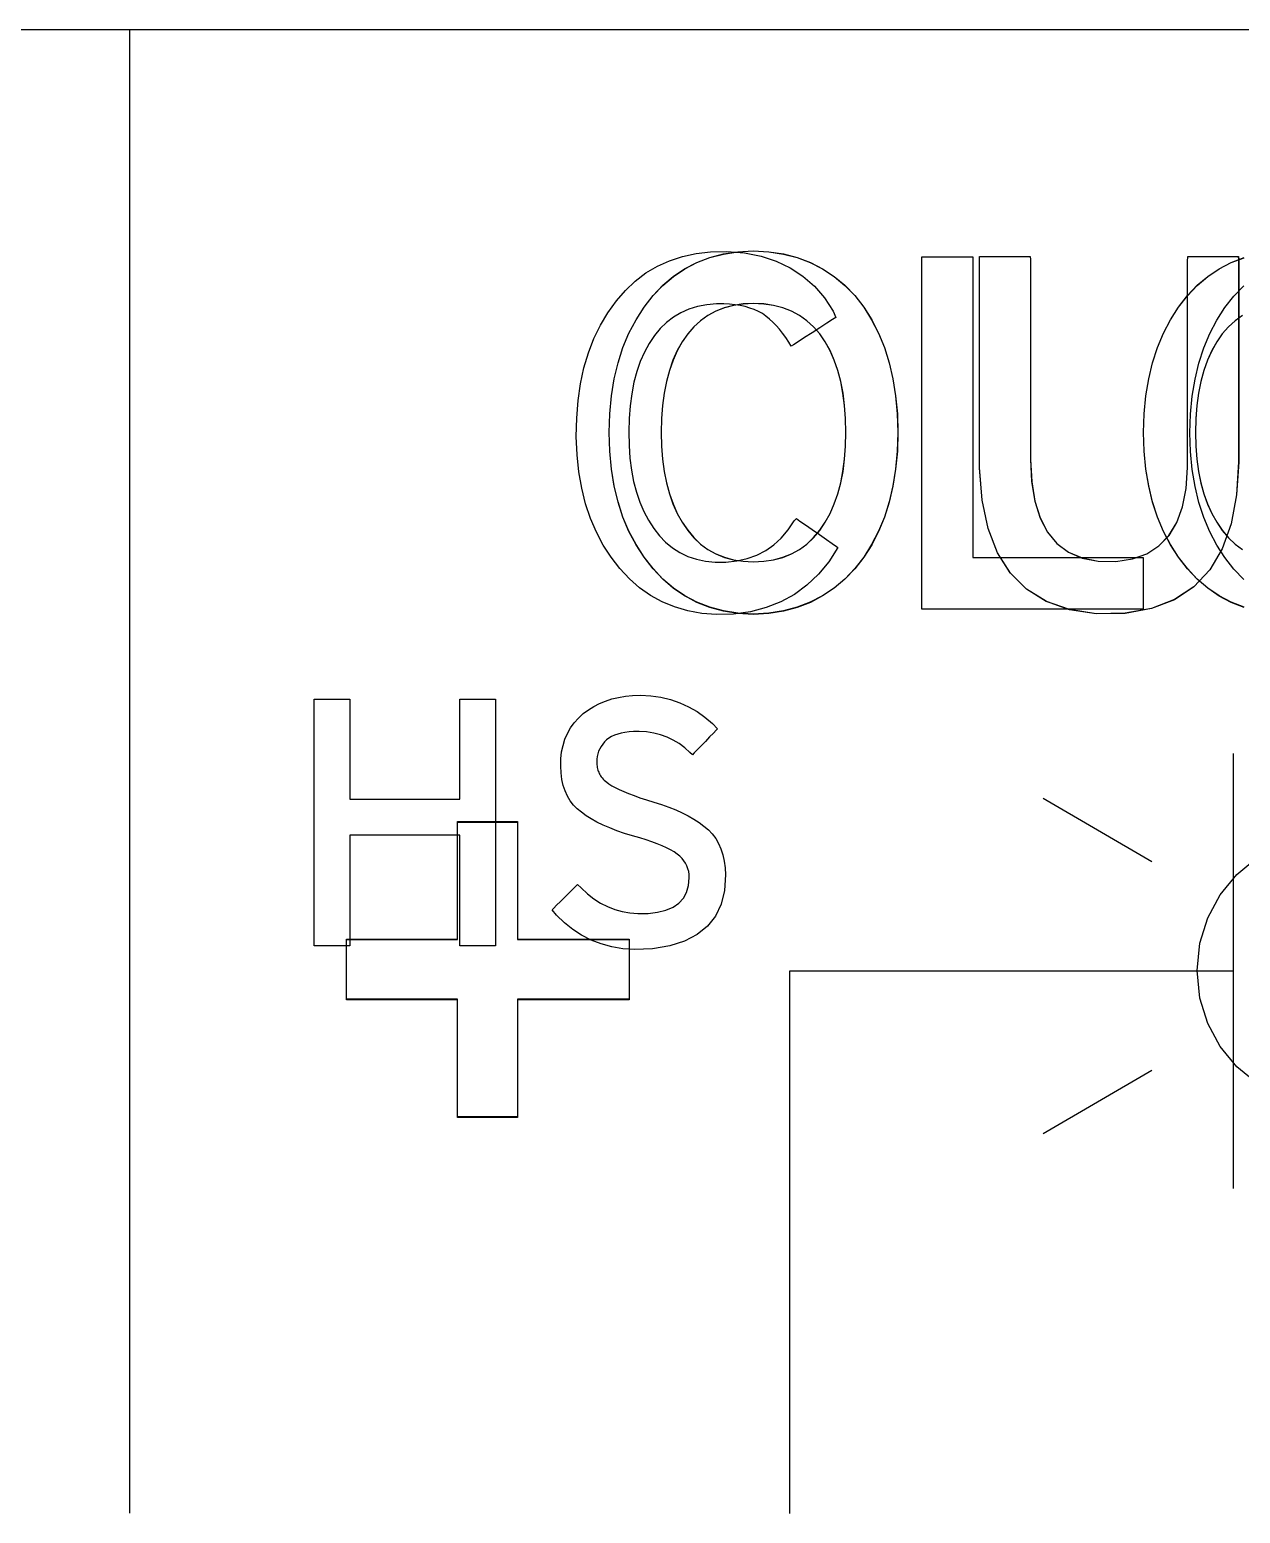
# Model space of a CAD drawing. Extents: x 1 to 47.7, y 0.2 to 35.
# Drawn here: x 26.6611 to 26.9954, y 11.9353 to 12.3447 of the extents above; entities that cross this region are included whole.
import ezdxf

# ---------------------------------------------------------------- set-up
doc = ezdxf.new("R2010")
doc.units = 0
doc.header["$MEASUREMENT"] = 0
for name, color, linetype in [('5_1___24__TARGET_LEDS___12', 7, 'CONTINUOUS'), ('6_2___8__INDEPENDENT_INPUT', 7, 'CONTINUOUS'), ('6_3___8__OPTOISO_INDEPENDE', 7, 'CONTINUOUS'), ('6_4___24__OPTOISO_INDEPEND', 7, 'CONTINUOUS'), ('6_5___8__INDEPENDENT_INPUT', 7, 'CONTINUOUS'), ('6_6___8__INDEPENDENT_INPUT', 7, 'CONTINUOUS'), ('6_7___8__OPTOISO_INDEPENDE', 7, 'CONTINUOUS'), ('6_8___8__OPTOISO_INDEPENDE', 7, 'CONTINUOUS'), ('7_0_____DWG', 7, 'CONTINUOUS')]:
    doc.layers.add(name, color=color, linetype=linetype)

msp = doc.modelspace()

# ---------------------------------------------------------------- linework, layer by layer
at = {"layer": '5_1___24__TARGET_LEDS___12'}
msp.add_lwpolyline([(26.88426, 12.20186), (26.88172, 12.19791), (26.87887, 12.19444), (26.87572, 12.19144), (26.87228, 12.1889), (26.86853, 12.18684), (26.86447, 12.18524), (26.86012, 12.18411), (26.85547, 12.18346), (26.85074, 12.18331), (26.84667, 12.18366), (26.84281, 12.18436), (26.83917, 12.18542), (26.83573, 12.18683), (26.8325, 12.18859), (26.82949, 12.19071), (26.82668, 12.19318), (26.82408, 12.19601), (26.82167, 12.19913), (26.81949, 12.20247), (26.81758, 12.20604), (26.81596, 12.20985), (26.81462, 12.21389), (26.81356, 12.21817), (26.81277, 12.22269), (26.81226, 12.22744), (26.81204, 12.23243), (26.81214, 12.23751), (26.81254, 12.24236), (26.81321, 12.24699), (26.81416, 12.25138), (26.81539, 12.25554), (26.8169, 12.25948), (26.81869, 12.26318), (26.82076, 12.26664), (26.8231, 12.26988), (26.82561, 12.2728), (26.82833, 12.27538), (26.83127, 12.2776), (26.83441, 12.27947), (26.83776, 12.28099), (26.84133, 12.28216), (26.8451, 12.28299), (26.84909, 12.28346), (26.85358, 12.28354), (26.85849, 12.28312), (26.86305, 12.28223), (26.86726, 12.28087), (26.87111, 12.27904), (26.87461, 12.27675), (26.87776, 12.27398), (26.88055, 12.27075), (26.88299, 12.26705), (26.8837, 12.26533), (26.88277, 12.26472), (26.88121, 12.26372), (26.87925, 12.26246), (26.87712, 12.26108), (26.87505, 12.25975), (26.87325, 12.25859), (26.87196, 12.25775), (26.87139, 12.25738), (26.87068, 12.25854), (26.86985, 12.2598), (26.86899, 12.26098), (26.86812, 12.26208), (26.86722, 12.2631), (26.86631, 12.26404), (26.86537, 12.26489), (26.8644, 12.26567), (26.86341, 12.26637), (26.86232, 12.26696), (26.86116, 12.26748), (26.85993, 12.26792), (26.85864, 12.2683), (26.85728, 12.2686), (26.85585, 12.26882), (26.85437, 12.26898), (26.85281, 12.26906), (26.85073, 12.26904), (26.84804, 12.26879), (26.8455, 12.2683), (26.84313, 12.26757), (26.84091, 12.2666), (26.83885, 12.26539), (26.83694, 12.26394), (26.83519, 12.26225), (26.8336, 12.26032), (26.83214, 12.25813), (26.83083, 12.25573), (26.8297, 12.25315), (26.82875, 12.25038), (26.82796, 12.24742), (26.82735, 12.24427), (26.82691, 12.24094), (26.82664, 12.23742), (26.82654, 12.23371), (26.82661, 12.23002), (26.82686, 12.22652), (26.82728, 12.2232), (26.82787, 12.22007), (26.82863, 12.21711), (26.82957, 12.21434), (26.83067, 12.21176), (26.83195, 12.20936), (26.8334, 12.20712), (26.83497, 12.20506), (26.8367, 12.20326), (26.83858, 12.20171), (26.84062, 12.20042), (26.84282, 12.19938), (26.84518, 12.1986), (26.84769, 12.19808), (26.85036, 12.19782), (26.85334, 12.19782), (26.85638, 12.19812), (26.85923, 12.19875), (26.86188, 12.1997), (26.86433, 12.20096), (26.86658, 12.20255), (26.86864, 12.20445), (26.87049, 12.20667), (26.87215, 12.20922), (26.87279, 12.20979), (26.87376, 12.20912), (26.87528, 12.20807), (26.87715, 12.20678), (26.87915, 12.20539), (26.88107, 12.20406), (26.8827, 12.20294), (26.88384, 12.20215)], close=True, dxfattribs=at)
for points in [[(26.90744, 12.18483), (26.90744, 12.28202), (26.92155, 12.28202), (26.92155, 12.19907), (26.96851, 12.19907), (26.96851, 12.18483), (26.90744, 12.18483)], [(26.99628, 12.19299), (26.99359, 12.19587), (26.99111, 12.19907), (26.98887, 12.20249), (26.98692, 12.20617), (26.98527, 12.21009), (26.98392, 12.21427), (26.98286, 12.21869), (26.98209, 12.22336), (26.98161, 12.22829), (26.98143, 12.23346), (26.98161, 12.23863), (26.98209, 12.24357), (26.98286, 12.24825), (26.98392, 12.2527), (26.98527, 12.2569), (26.98692, 12.26085), (26.98887, 12.26456), (26.99111, 12.26803), (26.99359, 12.27123), (26.99628, 12.27407)], [(26.97091, 12.11506), (26.94089, 12.13256)], [(26.79584, 12.07701), (26.79584, 12.04454), (26.77927, 12.04454), (26.77927, 12.07701), (26.74863, 12.07701), (26.74863, 12.0936), (26.77927, 12.0936), (26.77927, 12.12607), (26.79584, 12.12607), (26.79584, 12.0936), (26.82661, 12.0936), (26.82661, 12.07701), (26.79584, 12.07701)], [(26.99993, 12.05395), (26.99438, 12.05853), (26.98981, 12.06408), (26.98635, 12.07045), (26.98417, 12.07748), (26.9834, 12.08504), (26.98417, 12.0926), (26.98635, 12.09964), (26.98981, 12.10601), (26.99438, 12.11157), (26.99993, 12.11615)], [(26.9609, 12.08493), (26.87091, 12.08493), (26.87091, 11.93536)], [(26.97091, 12.05753), (26.94089, 12.04003)]]:
    msp.add_lwpolyline(points, dxfattribs=at)
at = {"layer": '6_2___8__INDEPENDENT_INPUT'}
for points in [[(26.90084, 12.23357), (26.90067, 12.2284), (26.9002, 12.22347), (26.89946, 12.2188), (26.89842, 12.21438), (26.89709, 12.2102), (26.89548, 12.20628), (26.89358, 12.2026), (26.89139, 12.19918), (26.8889, 12.19598), (26.88617, 12.19309), (26.88321, 12.19059), (26.88004, 12.18845), (26.87665, 12.18669), (26.87304, 12.1853), (26.86921, 12.18429), (26.86517, 12.18365), (26.86091, 12.18338), (26.85667, 12.18365), (26.85266, 12.18429), (26.84887, 12.1853), (26.8453, 12.18669), (26.84196, 12.18845), (26.83884, 12.19059), (26.83594, 12.19309), (26.83326, 12.19598), (26.83077, 12.19918), (26.82853, 12.2026), (26.82658, 12.20628), (26.82493, 12.2102), (26.82357, 12.21438), (26.82251, 12.2188), (26.82175, 12.22347), (26.82128, 12.2284), (26.8211, 12.23357), (26.82128, 12.23874), (26.82175, 12.24367), (26.82251, 12.24836), (26.82357, 12.2528), (26.82493, 12.257), (26.82658, 12.26096), (26.82853, 12.26467), (26.83077, 12.26814), (26.83326, 12.27134), (26.83594, 12.27418), (26.83884, 12.27664), (26.84196, 12.27874), (26.8453, 12.28047), (26.84887, 12.28183), (26.85266, 12.28282), (26.85667, 12.28344), (26.86091, 12.28368), (26.86517, 12.28344), (26.86921, 12.28282), (26.87304, 12.28183), (26.87665, 12.28047), (26.88004, 12.27874), (26.88321, 12.27664), (26.88617, 12.27418), (26.8889, 12.27134), (26.89139, 12.26814), (26.89358, 12.26467), (26.89548, 12.26096), (26.89709, 12.257), (26.89842, 12.2528), (26.89946, 12.24836), (26.9002, 12.24367), (26.90067, 12.23874)], [(26.9949, 12.22545), (26.99434, 12.21633), (26.99283, 12.20833), (26.99035, 12.20144), (26.98691, 12.19565), (26.98252, 12.19099), (26.97716, 12.18743), (26.97084, 12.18498), (26.96357, 12.18365), (26.95554, 12.18353), (26.9482, 12.18467), (26.9418, 12.18693), (26.93636, 12.1903), (26.93187, 12.19478), (26.92832, 12.20038), (26.92573, 12.20709), (26.92409, 12.21491), (26.92339, 12.22385), (26.92337, 12.22714), (26.92337, 12.23214), (26.92337, 12.2398), (26.92337, 12.24905), (26.92337, 12.25884), (26.92337, 12.26809), (26.92337, 12.27575), (26.92337, 12.28075), (26.92339, 12.28212), (26.92411, 12.28212), (26.92566, 12.28212), (26.92777, 12.28212), (26.93017, 12.28212), (26.93259, 12.28212), (26.93478, 12.28212), (26.93646, 12.28212), (26.93737, 12.28212), (26.93746, 12.28135), (26.93746, 12.27703), (26.93746, 12.26987), (26.93746, 12.2609), (26.93746, 12.2512), (26.93746, 12.24182), (26.93746, 12.23381), (26.93746, 12.22822), (26.93746, 12.22613), (26.93775, 12.21998), (26.93862, 12.21459), (26.94008, 12.20996), (26.94212, 12.20607), (26.94474, 12.20294), (26.94794, 12.20056), (26.95173, 12.19893), (26.9561, 12.19805), (26.96099, 12.19797), (26.96556, 12.19867), (26.96953, 12.2001), (26.9729, 12.20225), (26.97568, 12.20513), (26.97785, 12.20874), (26.97943, 12.21308), (26.98042, 12.21814), (26.9808, 12.22393), (26.98081, 12.22657), (26.98081, 12.23162), (26.98081, 12.23936), (26.98081, 12.24871), (26.98081, 12.2586), (26.98081, 12.26795), (26.98081, 12.27569), (26.98081, 12.28074), (26.98083, 12.28212), (26.98155, 12.28212), (26.9831, 12.28212), (26.98521, 12.28212), (26.98761, 12.28212), (26.99003, 12.28212), (26.99222, 12.28212), (26.9939, 12.28212), (26.99481, 12.28212), (26.9949, 12.28134), (26.9949, 12.27697), (26.9949, 12.26972), (26.9949, 12.26065), (26.9949, 12.25083), (26.9949, 12.24133), (26.9949, 12.23322), (26.9949, 12.22757)], [(26.88647, 12.23357), (26.88639, 12.23739), (26.88612, 12.24101), (26.88567, 12.24443), (26.88505, 12.24766), (26.88425, 12.25069), (26.88327, 12.25352), (26.88211, 12.25615), (26.88077, 12.25859), (26.87924, 12.2608), (26.87754, 12.26273), (26.87567, 12.26441), (26.87364, 12.26584), (26.87143, 12.26702), (26.86905, 12.26794), (26.86651, 12.2686), (26.86379, 12.26902), (26.86091, 12.26918), (26.85808, 12.26902), (26.85541, 12.2686), (26.85291, 12.26794), (26.85057, 12.26702), (26.84839, 12.26584), (26.84637, 12.26441), (26.84452, 12.26273), (26.84283, 12.2608), (26.84129, 12.25859), (26.83993, 12.25615), (26.83874, 12.25352), (26.83774, 12.25069), (26.83692, 12.24766), (26.83628, 12.24443), (26.83583, 12.24101), (26.83555, 12.23739), (26.83546, 12.23357), (26.83555, 12.22979), (26.83583, 12.22622), (26.83628, 12.22283), (26.83692, 12.21964), (26.83774, 12.21664), (26.83874, 12.21384), (26.83993, 12.21123), (26.84129, 12.20881), (26.84283, 12.20656), (26.84452, 12.20453), (26.84637, 12.20277), (26.84839, 12.20128), (26.85057, 12.20006), (26.85291, 12.19911), (26.85541, 12.19843), (26.85808, 12.19802), (26.86091, 12.19789), (26.86379, 12.19802), (26.86651, 12.19843), (26.86905, 12.19911), (26.87143, 12.20006), (26.87364, 12.20128), (26.87567, 12.20277), (26.87754, 12.20453), (26.87924, 12.20656), (26.88077, 12.20881), (26.88211, 12.21123), (26.88327, 12.21384), (26.88425, 12.21664), (26.88505, 12.21964), (26.88567, 12.22283), (26.88612, 12.22622), (26.88639, 12.22979)]]:
    msp.add_lwpolyline(points, close=True, dxfattribs=at)
for points in [[(26.9934, 12.1449), (26.9934, 12.02491)], [(26.9934, 12.08491), (26.87091, 12.08491), (26.87091, 11.93527)]]:
    msp.add_lwpolyline(points, dxfattribs=at)
at = {"layer": '6_3___8__OPTOISO_INDEPENDE'}
for points in [[(26.90084, 12.23357), (26.90067, 12.2284), (26.9002, 12.22347), (26.89946, 12.2188), (26.89842, 12.21438), (26.89709, 12.2102), (26.89548, 12.20628), (26.89358, 12.2026), (26.89139, 12.19918), (26.8889, 12.19598), (26.88617, 12.19309), (26.88321, 12.19059), (26.88004, 12.18845), (26.87665, 12.18669), (26.87304, 12.1853), (26.86921, 12.18429), (26.86517, 12.18365), (26.86091, 12.18338), (26.85667, 12.18365), (26.85266, 12.18429), (26.84887, 12.1853), (26.8453, 12.18669), (26.84196, 12.18845), (26.83884, 12.19059), (26.83594, 12.19309), (26.83326, 12.19598), (26.83077, 12.19918), (26.82853, 12.2026), (26.82658, 12.20628), (26.82493, 12.2102), (26.82357, 12.21438), (26.82251, 12.2188), (26.82175, 12.22347), (26.82128, 12.2284), (26.8211, 12.23357), (26.82128, 12.23874), (26.82175, 12.24367), (26.82251, 12.24836), (26.82357, 12.2528), (26.82493, 12.257), (26.82658, 12.26096), (26.82853, 12.26467), (26.83077, 12.26814), (26.83326, 12.27134), (26.83594, 12.27418), (26.83884, 12.27664), (26.84196, 12.27874), (26.8453, 12.28047), (26.84887, 12.28183), (26.85266, 12.28282), (26.85667, 12.28344), (26.86091, 12.28368), (26.86517, 12.28344), (26.86921, 12.28282), (26.87304, 12.28183), (26.87665, 12.28047), (26.88004, 12.27874), (26.88321, 12.27664), (26.88617, 12.27418), (26.8889, 12.27134), (26.89139, 12.26814), (26.89358, 12.26467), (26.89548, 12.26096), (26.89709, 12.257), (26.89842, 12.2528), (26.89946, 12.24836), (26.9002, 12.24367), (26.90067, 12.23874)], [(26.9949, 12.22545), (26.99434, 12.21633), (26.99283, 12.20833), (26.99035, 12.20144), (26.98691, 12.19565), (26.98252, 12.19099), (26.97716, 12.18743), (26.97084, 12.18498), (26.96357, 12.18365), (26.95554, 12.18353), (26.9482, 12.18467), (26.9418, 12.18693), (26.93636, 12.1903), (26.93187, 12.19478), (26.92832, 12.20038), (26.92573, 12.20709), (26.92409, 12.21491), (26.92339, 12.22385), (26.92337, 12.22714), (26.92337, 12.23214), (26.92337, 12.2398), (26.92337, 12.24905), (26.92337, 12.25884), (26.92337, 12.26809), (26.92337, 12.27575), (26.92337, 12.28075), (26.92339, 12.28212), (26.92411, 12.28212), (26.92566, 12.28212), (26.92777, 12.28212), (26.93017, 12.28212), (26.93259, 12.28212), (26.93478, 12.28212), (26.93646, 12.28212), (26.93737, 12.28212), (26.93746, 12.28135), (26.93746, 12.27703), (26.93746, 12.26987), (26.93746, 12.2609), (26.93746, 12.2512), (26.93746, 12.24182), (26.93746, 12.23381), (26.93746, 12.22822), (26.93746, 12.22613), (26.93775, 12.21998), (26.93862, 12.21459), (26.94008, 12.20996), (26.94212, 12.20607), (26.94474, 12.20294), (26.94794, 12.20056), (26.95173, 12.19893), (26.9561, 12.19805), (26.96099, 12.19797), (26.96556, 12.19867), (26.96953, 12.2001), (26.9729, 12.20225), (26.97568, 12.20513), (26.97785, 12.20874), (26.97943, 12.21308), (26.98042, 12.21814), (26.9808, 12.22393), (26.98081, 12.22657), (26.98081, 12.23162), (26.98081, 12.23936), (26.98081, 12.24871), (26.98081, 12.2586), (26.98081, 12.26795), (26.98081, 12.27569), (26.98081, 12.28074), (26.98083, 12.28212), (26.98155, 12.28212), (26.9831, 12.28212), (26.98521, 12.28212), (26.98761, 12.28212), (26.99003, 12.28212), (26.99222, 12.28212), (26.9939, 12.28212), (26.99481, 12.28212), (26.9949, 12.28134), (26.9949, 12.27697), (26.9949, 12.26972), (26.9949, 12.26065), (26.9949, 12.25083), (26.9949, 12.24133), (26.9949, 12.23322), (26.9949, 12.22757)], [(26.88647, 12.23357), (26.88639, 12.23739), (26.88612, 12.24101), (26.88567, 12.24443), (26.88505, 12.24766), (26.88425, 12.25069), (26.88327, 12.25352), (26.88211, 12.25615), (26.88077, 12.25859), (26.87924, 12.2608), (26.87754, 12.26273), (26.87567, 12.26441), (26.87364, 12.26584), (26.87143, 12.26702), (26.86905, 12.26794), (26.86651, 12.2686), (26.86379, 12.26902), (26.86091, 12.26918), (26.85808, 12.26902), (26.85541, 12.2686), (26.85291, 12.26794), (26.85057, 12.26702), (26.84839, 12.26584), (26.84637, 12.26441), (26.84452, 12.26273), (26.84283, 12.2608), (26.84129, 12.25859), (26.83993, 12.25615), (26.83874, 12.25352), (26.83774, 12.25069), (26.83692, 12.24766), (26.83628, 12.24443), (26.83583, 12.24101), (26.83555, 12.23739), (26.83546, 12.23357), (26.83555, 12.22979), (26.83583, 12.22622), (26.83628, 12.22283), (26.83692, 12.21964), (26.83774, 12.21664), (26.83874, 12.21384), (26.83993, 12.21123), (26.84129, 12.20881), (26.84283, 12.20656), (26.84452, 12.20453), (26.84637, 12.20277), (26.84839, 12.20128), (26.85057, 12.20006), (26.85291, 12.19911), (26.85541, 12.19843), (26.85808, 12.19802), (26.86091, 12.19789), (26.86379, 12.19802), (26.86651, 12.19843), (26.86905, 12.19911), (26.87143, 12.20006), (26.87364, 12.20128), (26.87567, 12.20277), (26.87754, 12.20453), (26.87924, 12.20656), (26.88077, 12.20881), (26.88211, 12.21123), (26.88327, 12.21384), (26.88425, 12.21664), (26.88505, 12.21964), (26.88567, 12.22283), (26.88612, 12.22622), (26.88639, 12.22979)]]:
    msp.add_lwpolyline(points, close=True, dxfattribs=at)
for points in [[(26.9934, 12.1449), (26.9934, 12.02491)], [(26.9934, 12.08491), (26.87091, 12.08491), (26.87091, 11.93527)]]:
    msp.add_lwpolyline(points, dxfattribs=at)
at = {"layer": '6_4___24__OPTOISO_INDEPEND'}
for points in [[(26.90082, 12.23359), (26.90065, 12.22842), (26.90019, 12.22349), (26.89944, 12.21882), (26.89841, 12.2144), (26.89708, 12.21022), (26.89547, 12.2063), (26.89357, 12.20262), (26.89139, 12.1992), (26.8889, 12.196), (26.88616, 12.19311), (26.8832, 12.19061), (26.88003, 12.18847), (26.87664, 12.18671), (26.87303, 12.18532), (26.8692, 12.18431), (26.86516, 12.18367), (26.86089, 12.1834), (26.85666, 12.18367), (26.85265, 12.18431), (26.84886, 12.18532), (26.84529, 12.18671), (26.84195, 12.18847), (26.83882, 12.19061), (26.83592, 12.19311), (26.83325, 12.196), (26.83076, 12.1992), (26.82852, 12.20262), (26.82657, 12.2063), (26.82492, 12.21022), (26.82356, 12.2144), (26.8225, 12.21882), (26.82173, 12.22349), (26.82126, 12.22842), (26.82109, 12.23359), (26.82126, 12.23876), (26.82173, 12.24369), (26.8225, 12.24838), (26.82356, 12.25283), (26.82492, 12.25702), (26.82657, 12.26098), (26.82852, 12.26469), (26.83076, 12.26816), (26.83325, 12.27136), (26.83592, 12.2742), (26.83882, 12.27666), (26.84195, 12.27876), (26.84529, 12.28049), (26.84886, 12.28185), (26.85265, 12.28284), (26.85666, 12.28346), (26.86089, 12.2837), (26.86516, 12.28346), (26.8692, 12.28284), (26.87303, 12.28185), (26.87664, 12.28049), (26.88003, 12.27876), (26.8832, 12.27666), (26.88616, 12.2742), (26.8889, 12.27136), (26.89139, 12.26816), (26.89357, 12.26469), (26.89547, 12.26098), (26.89708, 12.25702), (26.89841, 12.25283), (26.89944, 12.24838), (26.90019, 12.24369), (26.90065, 12.23876)], [(26.99489, 12.22547), (26.99433, 12.21635), (26.99281, 12.20835), (26.99034, 12.20146), (26.9869, 12.19568), (26.9825, 12.19101), (26.97715, 12.18745), (26.97083, 12.185), (26.96355, 12.18367), (26.95552, 12.18355), (26.94818, 12.18469), (26.94179, 12.18695), (26.93635, 12.19032), (26.93185, 12.1948), (26.92831, 12.2004), (26.92572, 12.20711), (26.92407, 12.21493), (26.92338, 12.22387), (26.92335, 12.22716), (26.92335, 12.23216), (26.92335, 12.23982), (26.92335, 12.24907), (26.92335, 12.25886), (26.92335, 12.26811), (26.92335, 12.27577), (26.92335, 12.28077), (26.92338, 12.28215), (26.9241, 12.28215), (26.92565, 12.28215), (26.92775, 12.28215), (26.93015, 12.28215), (26.93258, 12.28215), (26.93477, 12.28215), (26.93645, 12.28215), (26.93736, 12.28215), (26.93745, 12.28137), (26.93745, 12.27705), (26.93745, 12.26989), (26.93745, 12.26092), (26.93745, 12.25122), (26.93745, 12.24184), (26.93745, 12.23383), (26.93745, 12.22824), (26.93745, 12.22615), (26.93774, 12.22001), (26.93861, 12.21461), (26.94007, 12.20998), (26.9421, 12.20609), (26.94472, 12.20296), (26.94793, 12.20058), (26.95171, 12.19895), (26.95608, 12.19807), (26.96098, 12.19799), (26.96555, 12.19869), (26.96952, 12.20012), (26.97289, 12.20227), (26.97566, 12.20515), (26.97784, 12.20876), (26.97942, 12.2131), (26.9804, 12.21816), (26.98079, 12.22395), (26.98079, 12.22659), (26.98079, 12.23164), (26.98079, 12.23938), (26.98079, 12.24873), (26.98079, 12.25862), (26.98079, 12.26797), (26.98079, 12.27571), (26.98079, 12.28076), (26.98082, 12.28215), (26.98154, 12.28215), (26.98309, 12.28215), (26.9852, 12.28215), (26.98759, 12.28215), (26.99002, 12.28215), (26.99221, 12.28215), (26.99389, 12.28215), (26.9948, 12.28215), (26.99489, 12.28136), (26.99489, 12.27699), (26.99489, 12.26974), (26.99489, 12.26067), (26.99489, 12.25085), (26.99489, 12.24135), (26.99489, 12.23324), (26.99489, 12.22759)], [(26.88646, 12.23359), (26.88637, 12.23741), (26.8861, 12.24103), (26.88566, 12.24445), (26.88504, 12.24768), (26.88423, 12.25071), (26.88325, 12.25354), (26.88209, 12.25617), (26.88075, 12.25861), (26.87923, 12.26082), (26.87753, 12.26275), (26.87566, 12.26443), (26.87362, 12.26586), (26.87141, 12.26704), (26.86904, 12.26796), (26.86649, 12.26863), (26.86378, 12.26904), (26.86089, 12.2692), (26.85807, 12.26904), (26.8554, 12.26863), (26.8529, 12.26796), (26.85056, 12.26704), (26.84838, 12.26586), (26.84636, 12.26443), (26.84451, 12.26275), (26.84281, 12.26082), (26.84128, 12.25861), (26.83991, 12.25617), (26.83873, 12.25354), (26.83773, 12.25071), (26.83691, 12.24768), (26.83627, 12.24445), (26.83581, 12.24103), (26.83554, 12.23741), (26.83545, 12.23359), (26.83554, 12.22982), (26.83581, 12.22624), (26.83627, 12.22285), (26.83691, 12.21966), (26.83773, 12.21666), (26.83873, 12.21386), (26.83991, 12.21125), (26.84128, 12.20883), (26.84281, 12.20658), (26.84451, 12.20455), (26.84636, 12.20279), (26.84838, 12.2013), (26.85056, 12.20008), (26.8529, 12.19913), (26.8554, 12.19845), (26.85807, 12.19805), (26.86089, 12.19791), (26.86378, 12.19805), (26.86649, 12.19845), (26.86904, 12.19913), (26.87141, 12.20008), (26.87362, 12.2013), (26.87566, 12.20279), (26.87753, 12.20455), (26.87923, 12.20658), (26.88075, 12.20883), (26.88209, 12.21125), (26.88325, 12.21386), (26.88423, 12.21666), (26.88504, 12.21966), (26.88566, 12.22285), (26.8861, 12.22624), (26.88637, 12.22982)], [(26.85319, 12.11145), (26.85291, 12.10716), (26.852, 12.10337), (26.85044, 12.10007), (26.84825, 12.09728), (26.84542, 12.09499), (26.84195, 12.09319), (26.83784, 12.0919), (26.83309, 12.0911), (26.82814, 12.09085), (26.8249, 12.09111), (26.82182, 12.09163), (26.81889, 12.09242), (26.81612, 12.09348), (26.8135, 12.0948), (26.81104, 12.09639), (26.80874, 12.09825), (26.80659, 12.10037), (26.80538, 12.10186), (26.80581, 12.10229), (26.80661, 12.10309), (26.80767, 12.10414), (26.80885, 12.10532), (26.81004, 12.1065), (26.8111, 12.10757), (26.81192, 12.10838), (26.81237, 12.10883), (26.81337, 12.10788), (26.81509, 12.10628), (26.81688, 12.10489), (26.81874, 12.1037), (26.82067, 12.10271), (26.82266, 12.10193), (26.82472, 12.10135), (26.82685, 12.10097), (26.82904, 12.1008), (26.83184, 12.10086), (26.83449, 12.10119), (26.8368, 12.10177), (26.83875, 12.1026), (26.84035, 12.10369), (26.8416, 12.10504), (26.8425, 12.10664), (26.84304, 12.1085), (26.84323, 12.11062), (26.8432, 12.11155), (26.84308, 12.11238), (26.84287, 12.11318), (26.84259, 12.11394), (26.84222, 12.11467), (26.84176, 12.11536), (26.84123, 12.11601), (26.84061, 12.11663), (26.8399, 12.11722), (26.83904, 12.1178), (26.83806, 12.11837), (26.83696, 12.11894), (26.83573, 12.1195), (26.83438, 12.12005), (26.83289, 12.1206), (26.83129, 12.12114), (26.82955, 12.12168), (26.82755, 12.12225), (26.82531, 12.12294), (26.82321, 12.12366), (26.82125, 12.12442), (26.81942, 12.12522), (26.81772, 12.12605), (26.81616, 12.12691), (26.81474, 12.12781), (26.81345, 12.12875), (26.81228, 12.12971), (26.81125, 12.13076), (26.81035, 12.13193), (26.80958, 12.13323), (26.80894, 12.13464), (26.80844, 12.13618), (26.80807, 12.13784), (26.80783, 12.13962), (26.80773, 12.14152), (26.80778, 12.14351), (26.80799, 12.14541), (26.80837, 12.14722), (26.8089, 12.14893), (26.8096, 12.15054), (26.81045, 12.15205), (26.81147, 12.15346), (26.81264, 12.15477), (26.81398, 12.15598), (26.81539, 12.15704), (26.81687, 12.15797), (26.81844, 12.15878), (26.8201, 12.15946), (26.82184, 12.16002), (26.82367, 12.16046), (26.82559, 12.16078), (26.82758, 12.16097), (26.82975, 12.16103), (26.83265, 12.16088), (26.83542, 12.16048), (26.83808, 12.15986), (26.84063, 12.159), (26.84305, 12.1579), (26.84536, 12.15658), (26.84755, 12.15502), (26.84962, 12.15322), (26.85101, 12.15178), (26.85063, 12.15138), (26.84987, 12.15059), (26.84884, 12.14953), (26.84768, 12.14833), (26.84651, 12.14711), (26.84544, 12.146), (26.8446, 12.14513), (26.84412, 12.14463), (26.8434, 12.14524), (26.84196, 12.14656), (26.84043, 12.14771), (26.83882, 12.14868), (26.83711, 12.1495), (26.83531, 12.15014), (26.83343, 12.15062), (26.83145, 12.15093), (26.82939, 12.15107), (26.82783, 12.15105), (26.82661, 12.15096), (26.82548, 12.15081), (26.82443, 12.15061), (26.82346, 12.15034), (26.82257, 12.15003), (26.82176, 12.14965), (26.82103, 12.14921), (26.82038, 12.14872), (26.81982, 12.14816), (26.81932, 12.14757), (26.81888, 12.14695), (26.81851, 12.14629), (26.81821, 12.14561), (26.81798, 12.14489), (26.81781, 12.14415), (26.81771, 12.14337), (26.81768, 12.14259), (26.81769, 12.14219), (26.81772, 12.14181), (26.81776, 12.14144), (26.81782, 12.14109), (26.81789, 12.14074), (26.81799, 12.14041), (26.8181, 12.14009), (26.81822, 12.13979), (26.81837, 12.13948), (26.81853, 12.13916), (26.81872, 12.13885), (26.81894, 12.13853), (26.81919, 12.13822), (26.81947, 12.13792), (26.81977, 12.13761), (26.8201, 12.13731), (26.82046, 12.13702), (26.82099, 12.13662), (26.82183, 12.13609), (26.82279, 12.13555), (26.82389, 12.13501), (26.82512, 12.13446), (26.82649, 12.13391), (26.82798, 12.13335), (26.82962, 12.13278), (26.83138, 12.13222), (26.83345, 12.13159), (26.83557, 12.1309), (26.83758, 12.13017), (26.83948, 12.1294), (26.84126, 12.12859), (26.84293, 12.12774), (26.8445, 12.12685), (26.84595, 12.12592), (26.84729, 12.12496), (26.84851, 12.12393), (26.84959, 12.12278), (26.85053, 12.12151), (26.85133, 12.12013), (26.85198, 12.11863), (26.8525, 12.11701), (26.85287, 12.11527), (26.8531, 12.11342)]]:
    msp.add_lwpolyline(points, close=True, dxfattribs=at)
for points in [[(26.77985, 12.09192), (26.77985, 12.12245), (26.74951, 12.12245), (26.74951, 12.09192), (26.73965, 12.09192), (26.73965, 12.15995), (26.74951, 12.15995), (26.74951, 12.13241), (26.77985, 12.13241), (26.77985, 12.15995), (26.78973, 12.15995), (26.78973, 12.09192), (26.77985, 12.09192)], [(26.9934, 12.14491), (26.9934, 12.02492)], [(26.9934, 12.08492), (26.87091, 12.08492), (26.87091, 11.93527)]]:
    msp.add_lwpolyline(points, dxfattribs=at)
at = {"layer": '6_5___8__INDEPENDENT_INPUT'}
for points in [[(26.99641, 12.18532), (26.99285, 12.1867), (26.9895, 12.18847), (26.98638, 12.1906), (26.98348, 12.19311), (26.9808, 12.19599), (26.97831, 12.19919), (26.97607, 12.20262), (26.97413, 12.20629), (26.97247, 12.21022), (26.97112, 12.21439), (26.97006, 12.21881), (26.96929, 12.22349), (26.96882, 12.22841), (26.96864, 12.23358), (26.96882, 12.23876), (26.96929, 12.24369), (26.97006, 12.24837), (26.97112, 12.25282), (26.97247, 12.25702), (26.97413, 12.26097), (26.97607, 12.26469), (26.97831, 12.26815), (26.9808, 12.27135), (26.98348, 12.27419), (26.98638, 12.27666), (26.9895, 12.27876), (26.99285, 12.28048), (26.99641, 12.28184)], [(26.99593, 12.26586), (26.99392, 12.26443), (26.99206, 12.26274), (26.99037, 12.26081), (26.98883, 12.2586), (26.98747, 12.25617), (26.98628, 12.25353), (26.98528, 12.2507), (26.98446, 12.24767), (26.98383, 12.24445), (26.98337, 12.24102), (26.9831, 12.2374), (26.98301, 12.23358), (26.9831, 12.22981), (26.98337, 12.22623), (26.98383, 12.22284), (26.98446, 12.21965), (26.98528, 12.21666), (26.98628, 12.21385), (26.98747, 12.21124), (26.98883, 12.20883), (26.99037, 12.20657), (26.99206, 12.20454), (26.99392, 12.20278), (26.99593, 12.20129)], [(26.9934, 12.14493), (26.9934, 12.02492)], [(26.99341, 12.08493), (26.87091, 12.08493), (26.87091, 11.93526)]]:
    msp.add_lwpolyline(points, dxfattribs=at)
at = {"layer": '6_6___8__INDEPENDENT_INPUT'}
for points in [[(26.90084, 12.23357), (26.90067, 12.2284), (26.9002, 12.22348), (26.89946, 12.21881), (26.89842, 12.21438), (26.89709, 12.21021), (26.89548, 12.20628), (26.89358, 12.20261), (26.89139, 12.19918), (26.8889, 12.19598), (26.88617, 12.1931), (26.88321, 12.19059), (26.88004, 12.18846), (26.87665, 12.1867), (26.87304, 12.18531), (26.86921, 12.1843), (26.86517, 12.18366), (26.86091, 12.18339), (26.85667, 12.18366), (26.85266, 12.1843), (26.84887, 12.18531), (26.8453, 12.1867), (26.84196, 12.18846), (26.83884, 12.19059), (26.83594, 12.1931), (26.83326, 12.19598), (26.83077, 12.19918), (26.82853, 12.20261), (26.82658, 12.20628), (26.82493, 12.21021), (26.82357, 12.21438), (26.82251, 12.21881), (26.82175, 12.22348), (26.82128, 12.2284), (26.8211, 12.23357), (26.82128, 12.23875), (26.82175, 12.24368), (26.82251, 12.24837), (26.82357, 12.25281), (26.82493, 12.25701), (26.82658, 12.26097), (26.82853, 12.26468), (26.83077, 12.26815), (26.83326, 12.27135), (26.83594, 12.27418), (26.83884, 12.27665), (26.84196, 12.27875), (26.8453, 12.28048), (26.84887, 12.28183), (26.85266, 12.28282), (26.85667, 12.28344), (26.86091, 12.28369), (26.86517, 12.28344), (26.86921, 12.28282), (26.87304, 12.28183), (26.87665, 12.28048), (26.88004, 12.27875), (26.88321, 12.27665), (26.88617, 12.27418), (26.8889, 12.27135), (26.89139, 12.26815), (26.89358, 12.26468), (26.89548, 12.26097), (26.89709, 12.25701), (26.89842, 12.25281), (26.89946, 12.24837), (26.9002, 12.24368), (26.90067, 12.23875)], [(26.9949, 12.22546), (26.99434, 12.21634), (26.99283, 12.20834), (26.99035, 12.20144), (26.98691, 12.19566), (26.98252, 12.19099), (26.97716, 12.18744), (26.97084, 12.18499), (26.96357, 12.18366), (26.95554, 12.18354), (26.9482, 12.18468), (26.9418, 12.18694), (26.93636, 12.19031), (26.93187, 12.19479), (26.92832, 12.20039), (26.92573, 12.2071), (26.92409, 12.21492), (26.92339, 12.22385), (26.92337, 12.22715), (26.92337, 12.23215), (26.92337, 12.23981), (26.92337, 12.24906), (26.92337, 12.25885), (26.92337, 12.2681), (26.92337, 12.27576), (26.92337, 12.28076), (26.92339, 12.28213), (26.92411, 12.28213), (26.92566, 12.28213), (26.92777, 12.28213), (26.93017, 12.28213), (26.93259, 12.28213), (26.93478, 12.28213), (26.93646, 12.28213), (26.93737, 12.28213), (26.93746, 12.28135), (26.93746, 12.27704), (26.93746, 12.26987), (26.93746, 12.26091), (26.93746, 12.25121), (26.93746, 12.24182), (26.93746, 12.23381), (26.93746, 12.22823), (26.93746, 12.22614), (26.93775, 12.21999), (26.93862, 12.2146), (26.94008, 12.20996), (26.94212, 12.20608), (26.94474, 12.20294), (26.94794, 12.20056), (26.95173, 12.19894), (26.9561, 12.19806), (26.96099, 12.19797), (26.96556, 12.19867), (26.96953, 12.2001), (26.9729, 12.20226), (26.97568, 12.20514), (26.97785, 12.20875), (26.97943, 12.21309), (26.98042, 12.21815), (26.9808, 12.22394), (26.98081, 12.22657), (26.98081, 12.23163), (26.98081, 12.23936), (26.98081, 12.24871), (26.98081, 12.2586), (26.98081, 12.26795), (26.98081, 12.27569), (26.98081, 12.28074), (26.98083, 12.28213), (26.98155, 12.28213), (26.9831, 12.28213), (26.98521, 12.28213), (26.98761, 12.28213), (26.99003, 12.28213), (26.99222, 12.28213), (26.9939, 12.28213), (26.99481, 12.28213), (26.9949, 12.28134), (26.9949, 12.27698), (26.9949, 12.26972), (26.9949, 12.26065), (26.9949, 12.25083), (26.9949, 12.24134), (26.9949, 12.23323), (26.9949, 12.22758)], [(26.88647, 12.23357), (26.88639, 12.23739), (26.88612, 12.24102), (26.88567, 12.24444), (26.88505, 12.24767), (26.88425, 12.25069), (26.88327, 12.25353), (26.88211, 12.25616), (26.88077, 12.25859), (26.87924, 12.2608), (26.87754, 12.26274), (26.87567, 12.26442), (26.87364, 12.26585), (26.87143, 12.26703), (26.86905, 12.26795), (26.86651, 12.26861), (26.86379, 12.26903), (26.86091, 12.26919), (26.85808, 12.26903), (26.85541, 12.26861), (26.85291, 12.26795), (26.85057, 12.26703), (26.84839, 12.26585), (26.84637, 12.26442), (26.84452, 12.26274), (26.84283, 12.2608), (26.84129, 12.25859), (26.83993, 12.25616), (26.83874, 12.25353), (26.83774, 12.25069), (26.83692, 12.24767), (26.83628, 12.24444), (26.83583, 12.24102), (26.83555, 12.23739), (26.83546, 12.23357), (26.83555, 12.2298), (26.83583, 12.22622), (26.83628, 12.22284), (26.83692, 12.21965), (26.83774, 12.21665), (26.83874, 12.21385), (26.83993, 12.21124), (26.84129, 12.20882), (26.84283, 12.20656), (26.84452, 12.20453), (26.84637, 12.20277), (26.84839, 12.20128), (26.85057, 12.20006), (26.85291, 12.19912), (26.85541, 12.19844), (26.85808, 12.19803), (26.86091, 12.1979), (26.86379, 12.19803), (26.86651, 12.19844), (26.86905, 12.19912), (26.87143, 12.20006), (26.87364, 12.20128), (26.87567, 12.20277), (26.87754, 12.20453), (26.87924, 12.20656), (26.88077, 12.20882), (26.88211, 12.21124), (26.88327, 12.21385), (26.88425, 12.21665), (26.88505, 12.21965), (26.88567, 12.22284), (26.88612, 12.22622), (26.88639, 12.2298)]]:
    msp.add_lwpolyline(points, close=True, dxfattribs=at)
for points in [[(26.9934, 12.1449), (26.9934, 12.02491)], [(26.79584, 12.07714), (26.79584, 12.04467), (26.77927, 12.04467), (26.77927, 12.07714), (26.74863, 12.07714), (26.74863, 12.09373), (26.77927, 12.09373), (26.77927, 12.1262), (26.79584, 12.1262), (26.79584, 12.09373), (26.82661, 12.09373), (26.82661, 12.07714), (26.79584, 12.07714)], [(26.9934, 12.08491), (26.87091, 12.08491), (26.87091, 11.93527)]]:
    msp.add_lwpolyline(points, dxfattribs=at)
at = {"layer": '6_7___8__OPTOISO_INDEPENDE'}
for points in [[(26.90084, 12.23357), (26.90067, 12.2284), (26.9002, 12.22347), (26.89946, 12.2188), (26.89842, 12.21438), (26.89709, 12.2102), (26.89548, 12.20628), (26.89358, 12.2026), (26.89139, 12.19918), (26.8889, 12.19598), (26.88617, 12.19309), (26.88321, 12.19059), (26.88004, 12.18845), (26.87665, 12.18669), (26.87304, 12.1853), (26.86921, 12.18429), (26.86517, 12.18365), (26.86091, 12.18338), (26.85667, 12.18365), (26.85266, 12.18429), (26.84887, 12.1853), (26.8453, 12.18669), (26.84196, 12.18845), (26.83884, 12.19059), (26.83594, 12.19309), (26.83326, 12.19598), (26.83077, 12.19918), (26.82853, 12.2026), (26.82658, 12.20628), (26.82493, 12.2102), (26.82357, 12.21438), (26.82251, 12.2188), (26.82175, 12.22347), (26.82128, 12.2284), (26.8211, 12.23357), (26.82128, 12.23874), (26.82175, 12.24367), (26.82251, 12.24836), (26.82357, 12.2528), (26.82493, 12.257), (26.82658, 12.26096), (26.82853, 12.26467), (26.83077, 12.26814), (26.83326, 12.27134), (26.83594, 12.27418), (26.83884, 12.27664), (26.84196, 12.27874), (26.8453, 12.28047), (26.84887, 12.28183), (26.85266, 12.28282), (26.85667, 12.28344), (26.86091, 12.28368), (26.86517, 12.28344), (26.86921, 12.28282), (26.87304, 12.28183), (26.87665, 12.28047), (26.88004, 12.27874), (26.88321, 12.27664), (26.88617, 12.27418), (26.8889, 12.27134), (26.89139, 12.26814), (26.89358, 12.26467), (26.89548, 12.26096), (26.89709, 12.257), (26.89842, 12.2528), (26.89946, 12.24836), (26.9002, 12.24367), (26.90067, 12.23874)], [(26.9949, 12.22545), (26.99434, 12.21633), (26.99283, 12.20833), (26.99035, 12.20144), (26.98691, 12.19565), (26.98252, 12.19099), (26.97716, 12.18743), (26.97084, 12.18498), (26.96357, 12.18365), (26.95554, 12.18353), (26.9482, 12.18467), (26.9418, 12.18693), (26.93636, 12.1903), (26.93187, 12.19478), (26.92832, 12.20038), (26.92573, 12.20709), (26.92409, 12.21491), (26.92339, 12.22385), (26.92337, 12.22714), (26.92337, 12.23214), (26.92337, 12.2398), (26.92337, 12.24905), (26.92337, 12.25884), (26.92337, 12.26809), (26.92337, 12.27575), (26.92337, 12.28075), (26.92339, 12.28212), (26.92411, 12.28212), (26.92566, 12.28212), (26.92777, 12.28212), (26.93017, 12.28212), (26.93259, 12.28212), (26.93478, 12.28212), (26.93646, 12.28212), (26.93737, 12.28212), (26.93746, 12.28135), (26.93746, 12.27703), (26.93746, 12.26987), (26.93746, 12.2609), (26.93746, 12.2512), (26.93746, 12.24182), (26.93746, 12.23381), (26.93746, 12.22822), (26.93746, 12.22613), (26.93775, 12.21998), (26.93862, 12.21459), (26.94008, 12.20996), (26.94212, 12.20607), (26.94474, 12.20294), (26.94794, 12.20056), (26.95173, 12.19893), (26.9561, 12.19805), (26.96099, 12.19797), (26.96556, 12.19867), (26.96953, 12.2001), (26.9729, 12.20225), (26.97568, 12.20513), (26.97785, 12.20874), (26.97943, 12.21308), (26.98042, 12.21814), (26.9808, 12.22393), (26.98081, 12.22657), (26.98081, 12.23162), (26.98081, 12.23936), (26.98081, 12.24871), (26.98081, 12.2586), (26.98081, 12.26795), (26.98081, 12.27569), (26.98081, 12.28074), (26.98083, 12.28212), (26.98155, 12.28212), (26.9831, 12.28212), (26.98521, 12.28212), (26.98761, 12.28212), (26.99003, 12.28212), (26.99222, 12.28212), (26.9939, 12.28212), (26.99481, 12.28212), (26.9949, 12.28134), (26.9949, 12.27697), (26.9949, 12.26972), (26.9949, 12.26065), (26.9949, 12.25083), (26.9949, 12.24133), (26.9949, 12.23322), (26.9949, 12.22757)], [(26.88647, 12.23357), (26.88639, 12.23739), (26.88612, 12.24101), (26.88567, 12.24443), (26.88505, 12.24766), (26.88425, 12.25069), (26.88327, 12.25352), (26.88211, 12.25615), (26.88077, 12.25859), (26.87924, 12.2608), (26.87754, 12.26273), (26.87567, 12.26441), (26.87364, 12.26584), (26.87143, 12.26702), (26.86905, 12.26794), (26.86651, 12.2686), (26.86379, 12.26902), (26.86091, 12.26918), (26.85808, 12.26902), (26.85541, 12.2686), (26.85291, 12.26794), (26.85057, 12.26702), (26.84839, 12.26584), (26.84637, 12.26441), (26.84452, 12.26273), (26.84283, 12.2608), (26.84129, 12.25859), (26.83993, 12.25615), (26.83874, 12.25352), (26.83774, 12.25069), (26.83692, 12.24766), (26.83628, 12.24443), (26.83583, 12.24101), (26.83555, 12.23739), (26.83546, 12.23357), (26.83555, 12.22979), (26.83583, 12.22622), (26.83628, 12.22283), (26.83692, 12.21964), (26.83774, 12.21664), (26.83874, 12.21384), (26.83993, 12.21123), (26.84129, 12.20881), (26.84283, 12.20656), (26.84452, 12.20453), (26.84637, 12.20277), (26.84839, 12.20128), (26.85057, 12.20006), (26.85291, 12.19911), (26.85541, 12.19843), (26.85808, 12.19802), (26.86091, 12.19789), (26.86379, 12.19802), (26.86651, 12.19843), (26.86905, 12.19911), (26.87143, 12.20006), (26.87364, 12.20128), (26.87567, 12.20277), (26.87754, 12.20453), (26.87924, 12.20656), (26.88077, 12.20881), (26.88211, 12.21123), (26.88327, 12.21384), (26.88425, 12.21664), (26.88505, 12.21964), (26.88567, 12.22283), (26.88612, 12.22622), (26.88639, 12.22979)]]:
    msp.add_lwpolyline(points, close=True, dxfattribs=at)
for points in [[(26.9934, 12.1449), (26.9934, 12.02491)], [(26.79584, 12.07713), (26.79584, 12.04466), (26.77927, 12.04466), (26.77927, 12.07713), (26.74863, 12.07713), (26.74863, 12.09372), (26.77927, 12.09372), (26.77927, 12.12619), (26.79584, 12.12619), (26.79584, 12.09372), (26.82661, 12.09372), (26.82661, 12.07713), (26.79584, 12.07713)], [(26.9934, 12.08491), (26.87091, 12.08491), (26.87091, 11.93527)]]:
    msp.add_lwpolyline(points, dxfattribs=at)
at = {"layer": '6_8___8__OPTOISO_INDEPENDE'}
for points in [[(26.99641, 12.1853), (26.99285, 12.18668), (26.9895, 12.18844), (26.98638, 12.19058), (26.98348, 12.19309), (26.9808, 12.19597), (26.97831, 12.19917), (26.97607, 12.2026), (26.97413, 12.20627), (26.97247, 12.2102), (26.97112, 12.21437), (26.97006, 12.21879), (26.96929, 12.22347), (26.96882, 12.22839), (26.96864, 12.23356), (26.96882, 12.23874), (26.96929, 12.24367), (26.97006, 12.24835), (26.97112, 12.2528), (26.97247, 12.257), (26.97413, 12.26095), (26.97607, 12.26466), (26.97831, 12.26813), (26.9808, 12.27133), (26.98348, 12.27417), (26.98638, 12.27664), (26.9895, 12.27874), (26.99285, 12.28046), (26.99641, 12.28182)], [(26.99593, 12.26584), (26.99392, 12.26441), (26.99206, 12.26272), (26.99037, 12.26079), (26.98883, 12.25858), (26.98747, 12.25615), (26.98628, 12.25351), (26.98528, 12.25068), (26.98446, 12.24765), (26.98383, 12.24443), (26.98337, 12.241), (26.9831, 12.23738), (26.98301, 12.23356), (26.9831, 12.22979), (26.98337, 12.22621), (26.98383, 12.22282), (26.98446, 12.21963), (26.98528, 12.21664), (26.98628, 12.21383), (26.98747, 12.21122), (26.98883, 12.2088), (26.99037, 12.20655), (26.99206, 12.20452), (26.99392, 12.20276), (26.99593, 12.20127)], [(26.9934, 12.14491), (26.9934, 12.0249)], [(26.99348, 12.08491), (26.87091, 12.08491), (26.87091, 11.93527)]]:
    msp.add_lwpolyline(points, dxfattribs=at)
at = {"layer": '7_0_____DWG'}
for points in [[(26.63667, 12.34475), (26.66797, 12.34475), (26.70052, 12.34475), (26.73432, 12.34475), (26.76934, 12.34475), (26.80557, 12.34475), (26.84301, 12.34475), (26.88164, 12.34475), (26.92145, 12.34475), (26.96243, 12.34475), (27.00457, 12.34475), (27.04784, 12.34475), (27.09226, 12.34475), (27.13779, 12.34475), (27.18442, 12.34475), (27.23216, 12.34475), (27.28098, 12.34475), (27.33087, 12.34475)], [(26.68871, 12.34475), (26.68871, 11.93527)]]:
    msp.add_lwpolyline(points, dxfattribs=at)

doc.saveas('drawing.dxf')
